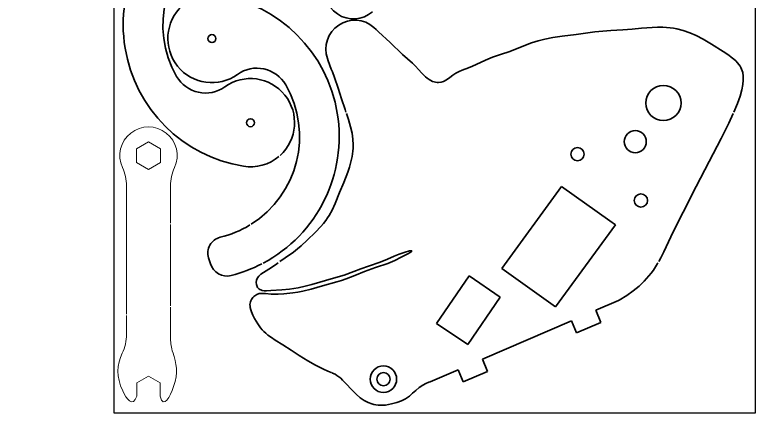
# Model space of a CAD drawing. Extents: x 577 to 745, y 240 to 419.
# Drawn here: x 577.5 to 745.4, y 240.3 to 330.6 of the extents above; entities that cross this region are included whole.
import ezdxf

# ---------------------------------------------------------------- set-up
doc = ezdxf.new("R2010")
doc.units = 0

# ---------------------------------------------------------------- blocks, each defined once
blk = doc.blocks.new('4')
at = {"color": 7, "lineweight": 35, "ltscale": 0.017432}
blk.add_line((208.79, 291.88), (208.28, 292.36), dxfattribs=at)
at = {"color": 7, "lineweight": 35, "ltscale": 0.061}
blk.add_line((268.98, 292.16), (271.41, 292.35), dxfattribs=at)
at = {"color": 7, "lineweight": 35, "ltscale": 0.03057}
blk.add_line((271.41, 292.35), (272.63, 292.4), dxfattribs=at)
at = {"color": 7, "lineweight": 35, "ltscale": 0.030609}
blk.add_line((272.63, 292.4), (273.85, 292.39), dxfattribs=at)
at = {"color": 7, "lineweight": 35, "ltscale": 0.020671}
blk.add_line((273.85, 292.39), (274.68, 292.34), dxfattribs=at)
at = {"color": 7, "lineweight": 35, "ltscale": 0.020693}
blk.add_line((274.68, 292.34), (275.5, 292.26), dxfattribs=at)
at = {"color": 7, "lineweight": 35, "ltscale": 0.019293}
blk.add_line((275.5, 292.26), (276.27, 292.15), dxfattribs=at)
at = {"color": 7, "lineweight": 35, "ltscale": 0.018829}
blk.add_line((208.79, 291.88), (209.33, 291.36), dxfattribs=at)
at = {"color": 7, "lineweight": 35, "ltscale": 0.090054}
blk.add_line((209.33, 291.36), (211.97, 288.91), dxfattribs=at)
at = {"color": 7, "lineweight": 35, "ltscale": 0.078462}
blk.add_line((251.03, 290.4), (254.15, 290.76), dxfattribs=at)
at = {"color": 7, "lineweight": 35, "ltscale": 0.107261}
blk.add_line((254.15, 290.76), (258.4, 291.32), dxfattribs=at)
at = {"color": 7, "lineweight": 35, "ltscale": 0.045599}
blk.add_line((258.4, 291.32), (260.21, 291.54), dxfattribs=at)
at = {"color": 7, "lineweight": 35, "ltscale": 0.045597}
blk.add_line((260.21, 291.54), (262.03, 291.69), dxfattribs=at)
at = {"color": 7, "lineweight": 35, "ltscale": 0.068765}
blk.add_line((262.03, 291.69), (264.78, 291.84), dxfattribs=at)
at = {"color": 7, "lineweight": 35, "ltscale": 0.05264}
blk.add_line((264.78, 291.84), (266.88, 291.97), dxfattribs=at)
at = {"color": 7, "lineweight": 35, "ltscale": 0.052643}
blk.add_line((266.88, 291.97), (268.98, 292.16), dxfattribs=at)
at = {"color": 7, "lineweight": 35, "ltscale": 0.019322}
blk.add_line((276.27, 292.15), (277.03, 292.01), dxfattribs=at)
at = {"color": 7, "lineweight": 35, "ltscale": 0.037843}
blk.add_line((277.03, 292.01), (278.49, 291.63), dxfattribs=at)
at = {"color": 7, "lineweight": 35, "ltscale": 0.038405}
blk.add_line((278.49, 291.63), (279.95, 291.13), dxfattribs=at)
at = {"color": 7, "lineweight": 35, "ltscale": 0.040368}
blk.add_line((279.95, 291.13), (281.43, 290.49), dxfattribs=at)
at = {"color": 7, "lineweight": 35, "ltscale": 0.098143}
blk.add_line((211.97, 288.91), (214.82, 286.21), dxfattribs=at)
at = {"color": 7, "lineweight": 35, "ltscale": 0.039054}
blk.add_line((244.08, 288.84), (245.57, 289.32), dxfattribs=at)
at = {"color": 7, "lineweight": 35, "ltscale": 0.03907}
blk.add_line((245.57, 289.32), (247.08, 289.73), dxfattribs=at)
at = {"color": 7, "lineweight": 35, "ltscale": 0.046937}
blk.add_line((247.08, 289.73), (248.92, 290.1), dxfattribs=at)
at = {"color": 7, "lineweight": 35, "ltscale": 0.053306}
blk.add_line((248.92, 290.1), (251.03, 290.4), dxfattribs=at)
at = {"color": 7, "lineweight": 35, "ltscale": 0.044594}
blk.add_line((281.43, 290.49), (283.01, 289.67), dxfattribs=at)
at = {"color": 7, "lineweight": 35, "ltscale": 0.053445}
blk.add_line((283.01, 289.67), (284.86, 288.59), dxfattribs=at)
at = {"color": 7, "lineweight": 35, "ltscale": 0.054766}
blk.add_line((239.12, 286.92), (241.17, 287.71), dxfattribs=at)
at = {"color": 7, "lineweight": 35, "ltscale": 0.078192}
blk.add_line((241.17, 287.71), (244.08, 288.84), dxfattribs=at)
at = {"color": 7, "lineweight": 35, "ltscale": 0.079845}
blk.add_line((284.86, 288.59), (287.56, 286.89), dxfattribs=at)
at = {"color": 7, "lineweight": 35, "ltscale": 0.073893}
blk.add_line((214.82, 286.21), (217.02, 284.23), dxfattribs=at)
at = {"color": 7, "lineweight": 35, "ltscale": 0.042526}
blk.add_line((233.59, 284.96), (235.17, 285.58), dxfattribs=at)
at = {"color": 7, "lineweight": 35, "ltscale": 0.049569}
blk.add_line((235.17, 285.58), (237.05, 286.21), dxfattribs=at)
at = {"color": 7, "lineweight": 35, "ltscale": 0.054741}
blk.add_line((237.05, 286.21), (239.12, 286.92), dxfattribs=at)
at = {"color": 7, "lineweight": 35, "ltscale": 0.036853}
blk.add_line((287.56, 286.89), (288.78, 286.06), dxfattribs=at)
at = {"color": 7, "lineweight": 35, "ltscale": 0.01867}
blk.add_line((288.78, 286.06), (289.38, 285.62), dxfattribs=at)
at = {"color": 7, "lineweight": 35, "ltscale": 0.018662}
blk.add_line((289.38, 285.62), (289.96, 285.15), dxfattribs=at)
at = {"color": 7, "lineweight": 35, "ltscale": 0.014268}
blk.add_line((197.77, 285.32), (197.96, 284.78), dxfattribs=at)
at = {"color": 7, "lineweight": 35, "ltscale": 0.050382}
blk.add_line((198.61, 282.87), (197.96, 284.78), dxfattribs=at)
at = {"color": 7, "lineweight": 35, "ltscale": 0.024801}
blk.add_line((217.02, 284.23), (217.73, 283.54), dxfattribs=at)
at = {"color": 7, "lineweight": 35, "ltscale": 0.024301}
blk.add_line((230.64, 283.57), (231.52, 283.97), dxfattribs=at)
at = {"color": 7, "lineweight": 35, "ltscale": 0.05722}
blk.add_line((231.52, 283.97), (233.59, 284.96), dxfattribs=at)
at = {"color": 7, "lineweight": 35, "ltscale": 0.014833}
blk.add_line((289.96, 285.15), (290.4, 284.75), dxfattribs=at)
at = {"color": 7, "lineweight": 35, "ltscale": 0.014644}
blk.add_line((290.4, 284.75), (290.81, 284.33), dxfattribs=at)
at = {"color": 7, "lineweight": 35, "ltscale": 0.011487}
blk.add_line((290.81, 284.33), (291.1, 283.97), dxfattribs=at)
at = {"color": 7, "lineweight": 35, "ltscale": 0.011358}
blk.add_line((291.1, 283.97), (291.35, 283.6), dxfattribs=at)
at = {"color": 7, "lineweight": 35, "ltscale": 0.016534}
blk.add_line((198.87, 282.26), (198.61, 282.87), dxfattribs=at)
at = {"color": 7, "lineweight": 35, "ltscale": 0.032582}
blk.add_line((199.33, 281.04), (198.87, 282.26), dxfattribs=at)
at = {"color": 7, "lineweight": 35, "ltscale": 0.02436}
blk.add_line((217.73, 283.54), (218.4, 282.83), dxfattribs=at)
at = {"color": 7, "lineweight": 35, "ltscale": 0.028273}
blk.add_line((218.4, 282.83), (219.17, 282), dxfattribs=at)
at = {"color": 7, "lineweight": 35, "ltscale": 0.020341}
blk.add_line((226.89, 281.97), (227.61, 282.35), dxfattribs=at)
at = {"color": 7, "lineweight": 35, "ltscale": 0.020089}
blk.add_line((227.61, 282.35), (228.35, 282.67), dxfattribs=at)
at = {"color": 7, "lineweight": 35, "ltscale": 0.037351}
blk.add_line((228.35, 282.67), (229.75, 283.2), dxfattribs=at)
at = {"color": 7, "lineweight": 35, "ltscale": 0.024169}
blk.add_line((229.75, 283.2), (230.64, 283.57), dxfattribs=at)
at = {"color": 7, "lineweight": 35, "ltscale": 0.01011}
blk.add_line((291.35, 283.6), (291.55, 283.25), dxfattribs=at)
at = {"color": 7, "lineweight": 35, "ltscale": 0.010075}
blk.add_line((291.55, 283.25), (291.72, 282.88), dxfattribs=at)
at = {"color": 7, "lineweight": 35, "ltscale": 0.019547}
blk.add_line((291.72, 282.88), (291.96, 282.14), dxfattribs=at)
at = {"color": 7, "lineweight": 35, "ltscale": 0.065034}
blk.add_line((200.16, 278.58), (199.33, 281.04), dxfattribs=at)
at = {"color": 7, "lineweight": 35, "ltscale": 0.029224}
blk.add_line((219.17, 282), (220, 281.18), dxfattribs=at)
at = {"color": 7, "lineweight": 35, "ltscale": 0.01332}
blk.add_line((220, 281.18), (220.41, 280.84), dxfattribs=at)
at = {"color": 7, "lineweight": 35, "ltscale": 0.013494}
blk.add_line((220.41, 280.84), (220.85, 280.53), dxfattribs=at)
at = {"color": 7, "lineweight": 35, "ltscale": 0.010847}
blk.add_line((220.85, 280.53), (221.22, 280.31), dxfattribs=at)
at = {"color": 7, "lineweight": 35, "ltscale": 0.024124}
blk.add_line((224.73, 280.46), (225.51, 281.02), dxfattribs=at)
at = {"color": 7, "lineweight": 35, "ltscale": 0.021132}
blk.add_line((225.51, 281.02), (226.2, 281.52), dxfattribs=at)
at = {"color": 7, "lineweight": 35, "ltscale": 0.02077}
blk.add_line((226.2, 281.52), (226.89, 281.97), dxfattribs=at)
at = {"color": 7, "lineweight": 35, "ltscale": 0.020431}
blk.add_line((291.96, 282.14), (292.09, 281.33), dxfattribs=at)
at = {"color": 7, "lineweight": 35, "ltscale": 0.010743}
blk.add_line((221.22, 280.31), (221.61, 280.12), dxfattribs=at)
at = {"color": 7, "lineweight": 35, "ltscale": 0.009187}
blk.add_line((221.61, 280.12), (221.96, 280), dxfattribs=at)
at = {"color": 7, "lineweight": 35, "ltscale": 0.008999}
blk.add_line((221.96, 280), (222.3, 279.91), dxfattribs=at)
at = {"color": 7, "lineweight": 35, "ltscale": 0.007986}
blk.add_line((222.3, 279.91), (222.62, 279.86), dxfattribs=at)
at = {"color": 7, "lineweight": 35, "ltscale": 0.007851}
blk.add_line((222.62, 279.86), (222.93, 279.85), dxfattribs=at)
at = {"color": 7, "lineweight": 35, "ltscale": 0.014779}
blk.add_line((222.93, 279.85), (223.52, 279.92), dxfattribs=at)
at = {"color": 7, "lineweight": 35, "ltscale": 0.015331}
blk.add_line((223.52, 279.92), (224.1, 280.12), dxfattribs=at)
at = {"color": 7, "lineweight": 35, "ltscale": 0.017837}
blk.add_line((224.1, 280.12), (224.73, 280.46), dxfattribs=at)
at = {"color": 7, "lineweight": 35, "ltscale": 0.030651}
blk.add_line((292, 279.4), (291.75, 278.2), dxfattribs=at)
at = {"color": 7, "lineweight": 35, "ltscale": 0.025889}
blk.add_line((292.1, 280.43), (292, 279.4), dxfattribs=at)
at = {"color": 7, "lineweight": 35, "ltscale": 0.063439}
blk.add_line((200.93, 276.16), (200.16, 278.58), dxfattribs=at)
at = {"color": 7, "lineweight": 35, "ltscale": 0.036776}
blk.add_line((291.75, 278.2), (291.35, 276.78), dxfattribs=at)
at = {"color": 7, "lineweight": 35, "ltscale": 0.063363}
blk.add_line((201.75, 273.76), (200.93, 276.16), dxfattribs=at)
at = {"color": 7, "lineweight": 35, "ltscale": 0.044181}
blk.add_line((291.35, 276.78), (290.76, 275.11), dxfattribs=at)
at = {"color": 7, "lineweight": 35, "ltscale": 0.053899}
blk.add_line((290.76, 275.11), (289.93, 273.12), dxfattribs=at)
at = {"color": 7, "lineweight": 35, "ltscale": 0.05986}
for p, q in [((201.96, 273.13), (201.75, 273.76)), ((202.52, 271.49), (202.07, 272.83))]:
    blk.add_line(p, q, dxfattribs=at)
at = {"color": 7, "lineweight": 35, "ltscale": 0.068705}
blk.add_line((289.8, 272.83), (288.78, 270.63), dxfattribs=at)
at = {"color": 7, "lineweight": 35, "ltscale": 0.043352}
blk.add_line((203.01, 269.83), (202.52, 271.49), dxfattribs=at)
at = {"color": 7, "lineweight": 35, "ltscale": 0.097481}
blk.add_line((288.78, 270.63), (287.04, 267.14), dxfattribs=at)
at = {"color": 7, "lineweight": 35, "ltscale": 0.036938}
blk.add_line((203.34, 268.39), (203.01, 269.83), dxfattribs=at)
at = {"color": 7, "lineweight": 35, "ltscale": 0.033977}
blk.add_line((203.52, 267.04), (203.34, 268.39), dxfattribs=at)
at = {"color": 7, "lineweight": 35, "ltscale": 0.145761}
blk.add_line((287.04, 267.14), (284.34, 261.97), dxfattribs=at)
at = {"color": 7, "lineweight": 35, "ltscale": 0.033257}
blk.add_line((203.58, 265.71), (203.52, 267.04), dxfattribs=at)
at = {"color": 7, "lineweight": 35, "ltscale": 0.017354}
blk.add_line((203.56, 265.02), (203.58, 265.71), dxfattribs=at)
at = {"color": 7, "lineweight": 35, "ltscale": 0.031011}
blk.add_line((203.33, 263.1), (203.51, 264.33), dxfattribs=at)
at = {"color": 7, "lineweight": 35, "ltscale": 0.017373}
blk.add_line((203.51, 264.33), (203.56, 265.02), dxfattribs=at)
at = {"color": 7, "lineweight": 35, "ltscale": 0.031052}
blk.add_line((203.07, 261.89), (203.33, 263.1), dxfattribs=at)
at = {"color": 7, "lineweight": 35, "ltscale": 0.03095}
blk.add_line((202.35, 259.51), (202.74, 260.69), dxfattribs=at)
at = {"color": 7, "lineweight": 35, "ltscale": 0.031027}
blk.add_line((202.74, 260.69), (203.07, 261.89), dxfattribs=at)
at = {"color": 7, "lineweight": 35, "ltscale": 0.160944}
blk.add_line((284.34, 261.97), (281.38, 256.26), dxfattribs=at)
at = {"color": 7, "lineweight": 35, "ltscale": 0.061658}
blk.add_line((201.48, 257.21), (202.35, 259.51), dxfattribs=at)
at = {"color": 7, "lineweight": 35, "ltscale": 0.061659}
blk.add_line((200.53, 254.93), (201.48, 257.21), dxfattribs=at)
at = {"color": 7, "lineweight": 35}
for p, q in [((237.3, 237.74), (250.86, 256.31)), ((263.09, 247.63), (249.53, 229.05)), ((232.9, 217.15), (253.1, 225.85))]:
    blk.add_line(p, q, dxfattribs=at)
at = {"color": 7, "lineweight": 35, "ltscale": 0.337108}
blk.add_line((250.86, 256.31), (261.85, 248.5), dxfattribs=at)
at = {"color": 7, "lineweight": 35, "ltscale": 0.161702}
blk.add_line((281.38, 256.26), (278.46, 250.48), dxfattribs=at)
at = {"color": 7, "lineweight": 35, "ltscale": 0.067766}
blk.add_line((199.49, 252.43), (200.53, 254.93), dxfattribs=at)
at = {"color": 7, "lineweight": 35, "ltscale": 0.040764}
blk.add_line((198.81, 250.94), (199.49, 252.43), dxfattribs=at)
at = {"color": 7, "lineweight": 35, "ltscale": 0.034025}
blk.add_line((198.16, 249.75), (198.81, 250.94), dxfattribs=at)
at = {"color": 7, "lineweight": 35, "ltscale": 0.125402}
blk.add_line((278.46, 250.48), (276.2, 246), dxfattribs=at)
at = {"color": 7, "lineweight": 35, "ltscale": 0.021924}
blk.add_line((196.86, 247.92), (197.4, 248.61), dxfattribs=at)
at = {"color": 7, "lineweight": 35, "ltscale": 0.017158}
blk.add_line((197.4, 248.61), (197.79, 249.17), dxfattribs=at)
at = {"color": 7, "lineweight": 35, "ltscale": 0.017165}
blk.add_line((197.79, 249.17), (198.16, 249.75), dxfattribs=at)
at = {"color": 7, "lineweight": 35, "ltscale": 0.044347}
blk.add_line((195.06, 245.97), (196.28, 247.25), dxfattribs=at)
at = {"color": 7, "lineweight": 35, "ltscale": 0.022031}
blk.add_line((196.28, 247.25), (196.86, 247.92), dxfattribs=at)
at = {"color": 7, "lineweight": 35, "ltscale": 0.037925}
blk.add_line((261.85, 248.5), (263.09, 247.63), dxfattribs=at)
at = {"color": 7, "lineweight": 35, "ltscale": 0.065807}
blk.add_line((193.19, 244.11), (195.06, 245.97), dxfattribs=at)
at = {"color": 7, "lineweight": 35, "ltscale": 0.12555}
blk.add_line((276.2, 246), (274.05, 241.47), dxfattribs=at)
at = {"color": 7, "lineweight": 35, "ltscale": 0.046318}
blk.add_line((191.83, 242.85), (193.19, 244.11), dxfattribs=at)
at = {"color": 7, "lineweight": 35, "ltscale": 0.028312}
blk.add_line((190.06, 241.44), (190.96, 242.13), dxfattribs=at)
at = {"color": 7, "lineweight": 35, "ltscale": 0.028279}
blk.add_line((190.96, 242.13), (191.83, 242.85), dxfattribs=at)
at = {"color": 7, "lineweight": 35, "ltscale": 0.057099}
blk.add_line((188.2, 240.12), (190.06, 241.44), dxfattribs=at)
at = {"color": 7, "lineweight": 35, "ltscale": 0.041678}
blk.add_line((212.92, 240.5), (211.41, 239.79), dxfattribs=at)
at = {"color": 7, "lineweight": 35, "ltscale": 0.030906}
blk.add_line((214.05, 240.98), (212.92, 240.5), dxfattribs=at)
at = {"color": 7, "lineweight": 35, "ltscale": 0.040458}
blk.add_line((213.01, 239.53), (214.47, 240.24), dxfattribs=at)
at = {"color": 7, "lineweight": 35, "ltscale": 0.036035}
blk.add_line((215.42, 241.44), (214.05, 240.98), dxfattribs=at)
at = {"color": 7, "lineweight": 35, "ltscale": 0.043245}
blk.add_line((214.47, 240.24), (216.01, 241.03), dxfattribs=at)
at = {"color": 7, "lineweight": 35, "ltscale": 0.024538}
blk.add_line((216.37, 241.68), (215.42, 241.44), dxfattribs=at)
at = {"color": 7, "lineweight": 35, "ltscale": 0.015849}
blk.add_line((216.01, 241.03), (216.55, 241.36), dxfattribs=at)
at = {"color": 7, "lineweight": 35, "ltscale": 0.010184}
blk.add_line((216.78, 241.73), (216.37, 241.68), dxfattribs=at)
at = {"color": 7, "lineweight": 35, "ltscale": 0.009624}
blk.add_line((216.55, 241.36), (216.86, 241.59), dxfattribs=at)
at = {"color": 7, "lineweight": 35, "ltscale": 0.002163}
blk.add_line((216.86, 241.72), (216.78, 241.73), dxfattribs=at)
at = {"color": 7, "lineweight": 35, "ltscale": 0.000675322}
blk.add_line((216.89, 241.7), (216.86, 241.72), dxfattribs=at)
at = {"color": 7, "lineweight": 35, "ltscale": 0.001259}
blk.add_line((216.86, 241.59), (216.89, 241.63), dxfattribs=at)
at = {"color": 7, "lineweight": 35, "ltscale": 0.000282779}
blk.add_line((216.89, 241.69), (216.89, 241.7), dxfattribs=at)
at = {"color": 7, "lineweight": 35, "ltscale": 0.000266872}
blk.add_line((216.9, 241.68), (216.89, 241.69), dxfattribs=at)
at = {"color": 7, "lineweight": 35, "ltscale": 0.000805001}
blk.add_line((216.89, 241.63), (216.9, 241.66), dxfattribs=at)
at = {"color": 7, "lineweight": 35, "ltscale": 0.000273682}
blk.add_line((216.9, 241.67), (216.9, 241.68), dxfattribs=at)
at = {"color": 7, "lineweight": 35, "ltscale": 0.000300331}
blk.add_line((216.9, 241.66), (216.9, 241.67), dxfattribs=at)
at = {"color": 7, "lineweight": 35, "ltscale": 0.037287}
blk.add_line((274.05, 241.47), (273.38, 240.13), dxfattribs=at)
at = {"color": 7, "lineweight": 35, "ltscale": 0.043769}
blk.add_line((184.48, 237.54), (185.94, 238.51), dxfattribs=at)
at = {"color": 7, "lineweight": 35, "ltscale": 0.069418}
for p, q in [((185.94, 238.51), (186.56, 238.96)), ((186.98, 239.26), (188.2, 240.12))]:
    blk.add_line(p, q, dxfattribs=at)
at = {"color": 7, "lineweight": 35, "ltscale": 0.071634}
blk.add_line((209.75, 239.17), (207.04, 238.24), dxfattribs=at)
at = {"color": 7, "lineweight": 35, "ltscale": 0.074585}
blk.add_line((208.64, 237.9), (211.46, 238.86), dxfattribs=at)
at = {"color": 7, "lineweight": 35, "ltscale": 0.044229}
blk.add_line((211.41, 239.79), (209.75, 239.17), dxfattribs=at)
at = {"color": 7, "lineweight": 35, "ltscale": 0.042266}
blk.add_line((211.46, 238.86), (213.01, 239.53), dxfattribs=at)
at = {"color": 7, "lineweight": 35, "ltscale": 0.022605}
blk.add_line((272.66, 238.83), (272.19, 238.06), dxfattribs=at)
at = {"color": 7, "lineweight": 35, "ltscale": 0.037234}
for p, q in [((272.73, 238.96), (272.66, 238.83)), ((273.38, 240.13), (272.9, 239.26))]:
    blk.add_line(p, q, dxfattribs=at)
at = {"color": 7, "lineweight": 35, "ltscale": 0.035103}
blk.add_line((183.28, 236.81), (184.48, 237.54), dxfattribs=at)
at = {"color": 7, "lineweight": 35, "ltscale": 0.059374}
blk.add_line((203.75, 237.04), (201.52, 236.23), dxfattribs=at)
at = {"color": 7, "lineweight": 35, "ltscale": 0.041479}
blk.add_line((205.31, 237.63), (203.75, 237.04), dxfattribs=at)
at = {"color": 7, "lineweight": 35, "ltscale": 0.059442}
blk.add_line((203.95, 236.13), (206.15, 237.02), dxfattribs=at)
at = {"color": 7, "lineweight": 35, "ltscale": 0.045934}
blk.add_line((207.04, 238.24), (205.31, 237.63), dxfattribs=at)
at = {"color": 7, "lineweight": 35, "ltscale": 0.065882}
blk.add_line((206.15, 237.02), (208.64, 237.9), dxfattribs=at)
at = {"color": 7, "lineweight": 35, "ltscale": 0.375033}
blk.add_line((249.53, 229.05), (237.3, 237.74), dxfattribs=at)
at = {"color": 7, "lineweight": 35, "ltscale": 0.020232}
blk.add_line((271.69, 237.31), (271.21, 236.66), dxfattribs=at)
at = {"color": 7, "lineweight": 35, "ltscale": 0.022601}
blk.add_line((272.19, 238.06), (271.69, 237.31), dxfattribs=at)
at = {"color": 7, "lineweight": 35, "ltscale": 0.013201}
blk.add_line((181.69, 235.07), (181.89, 235.56), dxfattribs=at)
at = {"color": 7, "lineweight": 35, "ltscale": 0.013391}
blk.add_line((181.89, 235.56), (182.21, 235.99), dxfattribs=at)
at = {"color": 7, "lineweight": 35, "ltscale": 0.014843}
blk.add_line((182.21, 235.99), (182.65, 236.39), dxfattribs=at)
at = {"color": 7, "lineweight": 35, "ltscale": 0.018988}
blk.add_line((182.65, 236.39), (183.28, 236.81), dxfattribs=at)
at = {"color": 7, "lineweight": 35, "ltscale": 0.127571}
blk.add_line((199.15, 235.48), (194.24, 234.08), dxfattribs=at)
at = {"color": 7, "lineweight": 35, "ltscale": 0.062379}
blk.add_line((201.52, 236.23), (199.15, 235.48), dxfattribs=at)
at = {"color": 7, "lineweight": 35, "ltscale": 0.027223}
blk.add_line((200.95, 234.99), (201.97, 235.35), dxfattribs=at)
at = {"color": 7, "lineweight": 35, "ltscale": 0.053077}
blk.add_line((201.97, 235.35), (203.95, 236.13), dxfattribs=at)
at = {"color": 7, "lineweight": 35, "ltscale": 0.327167}
blk.add_line((229.92, 236.03), (222.53, 225.23), dxfattribs=at)
at = {"color": 7, "lineweight": 35, "ltscale": 0.212489}
blk.add_line((236.94, 231.22), (229.92, 236.03), dxfattribs=at)
at = {"color": 7, "lineweight": 35, "ltscale": 0.039612}
blk.add_line((270.7, 236.02), (269.64, 234.85), dxfattribs=at)
at = {"color": 7, "lineweight": 35, "ltscale": 0.020255}
blk.add_line((271.21, 236.66), (270.7, 236.02), dxfattribs=at)
at = {"color": 7, "lineweight": 35, "ltscale": 0.013238}
blk.add_line((181.6, 234.55), (181.69, 235.07), dxfattribs=at)
at = {"color": 7, "lineweight": 35, "ltscale": 0.012668}
blk.add_line((181.64, 234.04), (181.6, 234.55), dxfattribs=at)
at = {"color": 7, "lineweight": 35, "ltscale": 0.011688}
blk.add_line((181.79, 233.6), (181.64, 234.04), dxfattribs=at)
at = {"color": 7, "lineweight": 35, "ltscale": 0.005607}
blk.add_line((181.91, 233.41), (181.79, 233.6), dxfattribs=at)
at = {"color": 7, "lineweight": 35, "ltscale": 0.04088}
blk.add_line((192.7, 233.69), (191.1, 233.35), dxfattribs=at)
at = {"color": 7, "lineweight": 35, "ltscale": 0.039677}
blk.add_line((194.24, 234.08), (192.7, 233.69), dxfattribs=at)
at = {"color": 7, "lineweight": 35, "ltscale": 0.06735}
blk.add_line((194.03, 233.05), (196.63, 233.78), dxfattribs=at)
at = {"color": 7, "lineweight": 35, "ltscale": 0.085034}
blk.add_line((196.63, 233.78), (199.91, 234.67), dxfattribs=at)
at = {"color": 7, "lineweight": 35, "ltscale": 0.027174}
blk.add_line((199.91, 234.67), (200.95, 234.99), dxfattribs=at)
at = {"color": 7, "lineweight": 35, "ltscale": 0.042629}
blk.add_line((268.46, 233.73), (267.14, 232.66), dxfattribs=at)
at = {"color": 7, "lineweight": 35, "ltscale": 0.040514}
blk.add_line((269.64, 234.85), (268.46, 233.73), dxfattribs=at)
at = {"color": 7, "lineweight": 35, "ltscale": 0.01408}
blk.add_line((181.25, 231.54), (181.74, 231.82), dxfattribs=at)
at = {"color": 7, "lineweight": 35, "ltscale": 0.014515}
blk.add_line((181.74, 231.82), (182.29, 232), dxfattribs=at)
at = {"color": 7, "lineweight": 35, "ltscale": 0.005532}
blk.add_line((182.05, 233.24), (181.91, 233.41), dxfattribs=at)
at = {"color": 7, "lineweight": 35, "ltscale": 0.00582}
blk.add_line((182.22, 233.08), (182.05, 233.24), dxfattribs=at)
at = {"color": 7, "lineweight": 35, "ltscale": 0.00588}
blk.add_line((182.42, 232.95), (182.22, 233.08), dxfattribs=at)
at = {"color": 7, "lineweight": 35, "ltscale": 0.016179}
blk.add_line((182.29, 232), (182.93, 232.07), dxfattribs=at)
at = {"color": 7, "lineweight": 35, "ltscale": 0.006962}
blk.add_line((182.67, 232.84), (182.42, 232.95), dxfattribs=at)
at = {"color": 7, "lineweight": 35, "ltscale": 0.007191}
blk.add_line((182.95, 232.75), (182.67, 232.84), dxfattribs=at)
at = {"color": 7, "lineweight": 35, "ltscale": 0.019945}
blk.add_line((182.93, 232.07), (183.73, 232.05), dxfattribs=at)
at = {"color": 7, "lineweight": 35, "ltscale": 0.011964}
blk.add_line((183.42, 232.67), (182.95, 232.75), dxfattribs=at)
at = {"color": 7, "lineweight": 35, "ltscale": 0.012397}
blk.add_line((183.92, 232.65), (183.42, 232.67), dxfattribs=at)
at = {"color": 7, "lineweight": 35, "ltscale": 0.030945}
blk.add_line((183.73, 232.05), (184.96, 231.92), dxfattribs=at)
at = {"color": 7, "lineweight": 35, "ltscale": 0.024829}
blk.add_line((184.91, 232.7), (183.92, 232.65), dxfattribs=at)
at = {"color": 7, "lineweight": 35, "ltscale": 0.062041}
blk.add_line((187.38, 232.9), (184.91, 232.7), dxfattribs=at)
at = {"color": 7, "lineweight": 35, "ltscale": 0.020158}
blk.add_line((184.96, 231.92), (185.77, 231.87), dxfattribs=at)
at = {"color": 7, "lineweight": 35, "ltscale": 0.01973}
blk.add_line((185.77, 231.87), (186.56, 231.86), dxfattribs=at)
at = {"color": 7, "lineweight": 35, "ltscale": 0.032893}
blk.add_line((186.56, 231.86), (187.87, 231.95), dxfattribs=at)
at = {"color": 7, "lineweight": 35, "ltscale": 0.045038}
blk.add_line((189.18, 233.05), (187.38, 232.9), dxfattribs=at)
at = {"color": 7, "lineweight": 35, "ltscale": 0.051675}
blk.add_line((187.87, 231.95), (189.92, 232.19), dxfattribs=at)
at = {"color": 7, "lineweight": 35, "ltscale": 0.024072}
blk.add_line((190.13, 233.18), (189.18, 233.05), dxfattribs=at)
at = {"color": 7, "lineweight": 35, "ltscale": 0.028204}
blk.add_line((189.92, 232.19), (191.04, 232.37), dxfattribs=at)
at = {"color": 7, "lineweight": 35, "ltscale": 0.024604}
blk.add_line((191.1, 233.35), (190.13, 233.18), dxfattribs=at)
at = {"color": 7, "lineweight": 35, "ltscale": 0.028104}
blk.add_line((191.04, 232.37), (192.14, 232.58), dxfattribs=at)
at = {"color": 7, "lineweight": 35, "ltscale": 0.048737}
blk.add_line((192.14, 232.58), (194.03, 233.05), dxfattribs=at)
at = {"color": 7, "lineweight": 35, "ltscale": 0.045831}
blk.add_line((267.14, 232.66), (265.64, 231.6), dxfattribs=at)
at = {"color": 7, "lineweight": 35, "ltscale": 0.007656}
blk.add_line((180.22, 229.82), (180.28, 230.12), dxfattribs=at)
at = {"color": 7, "lineweight": 35, "ltscale": 0.007353}
blk.add_line((180.28, 230.12), (180.38, 230.4), dxfattribs=at)
at = {"color": 7, "lineweight": 35, "ltscale": 0.007392}
blk.add_line((180.38, 230.4), (180.5, 230.67), dxfattribs=at)
at = {"color": 7, "lineweight": 35, "ltscale": 0.007332}
blk.add_line((180.5, 230.67), (180.65, 230.92), dxfattribs=at)
at = {"color": 7, "lineweight": 35, "ltscale": 0.00732}
blk.add_line((180.65, 230.92), (180.83, 231.15), dxfattribs=at)
at = {"color": 7, "lineweight": 35, "ltscale": 0.007215}
blk.add_line((180.83, 231.15), (181.03, 231.36), dxfattribs=at)
at = {"color": 7, "lineweight": 35, "ltscale": 0.00716}
blk.add_line((181.03, 231.36), (181.25, 231.54), dxfattribs=at)
at = {"color": 7, "lineweight": 35, "ltscale": 0.325}
blk.add_line((229.59, 220.5), (236.94, 231.22), dxfattribs=at)
at = {"color": 7, "lineweight": 35, "ltscale": 0.141253}
blk.add_line((258.61, 228.23), (263.8, 230.47), dxfattribs=at)
at = {"color": 7, "lineweight": 35, "ltscale": 0.003688}
blk.add_line((263.93, 230.54), (263.8, 230.47), dxfattribs=at)
at = {"color": 7, "lineweight": 35, "ltscale": 0.050359}
blk.add_line((265.64, 231.6), (263.93, 230.54), dxfattribs=at)
at = {"color": 7, "lineweight": 35, "ltscale": 0.007625}
blk.add_line((180.19, 229.52), (180.22, 229.82), dxfattribs=at)
at = {"color": 7, "lineweight": 35, "ltscale": 0.008649}
blk.add_line((180.2, 229.17), (180.19, 229.52), dxfattribs=at)
at = {"color": 7, "lineweight": 35, "ltscale": 0.00869}
blk.add_line((180.24, 228.83), (180.2, 229.17), dxfattribs=at)
at = {"color": 7, "lineweight": 35, "ltscale": 0.011999}
blk.add_line((180.35, 228.36), (180.24, 228.83), dxfattribs=at)
at = {"color": 7, "lineweight": 35, "ltscale": 0.012138}
blk.add_line((180.51, 227.9), (180.35, 228.36), dxfattribs=at)
at = {"color": 7, "lineweight": 35, "ltscale": 0.021141}
blk.add_line((180.85, 227.13), (180.51, 227.9), dxfattribs=at)
at = {"color": 7, "lineweight": 35, "ltscale": 0.021012}
blk.add_line((181.23, 226.38), (180.85, 227.13), dxfattribs=at)
at = {"color": 7, "lineweight": 35, "ltscale": 0.075}
for p, q in [((259.8, 225.47), (258.61, 228.23)), ((253.1, 225.85), (254.29, 223.1)), ((232.9, 217.15), (234.09, 214.39)), ((228.58, 212.02), (227.39, 214.77))]:
    blk.add_line(p, q, dxfattribs=at)
at = {"color": 7, "lineweight": 35, "ltscale": 0.035148}
blk.add_line((181.95, 225.16), (181.23, 226.38), dxfattribs=at)
at = {"color": 7, "lineweight": 35, "ltscale": 0.028132}
blk.add_line((182.6, 224.25), (181.95, 225.16), dxfattribs=at)
at = {"color": 7, "lineweight": 35, "ltscale": 0.2125}
blk.add_line((222.53, 225.23), (229.59, 220.5), dxfattribs=at)
at = {"color": 7, "lineweight": 35, "ltscale": 0.15}
for p, q in [((254.29, 223.1), (259.8, 225.47)), ((234.09, 214.39), (228.58, 212.02))]:
    blk.add_line(p, q, dxfattribs=at)
at = {"color": 7, "lineweight": 35, "ltscale": 0.013512}
blk.add_line((182.94, 223.83), (182.6, 224.25), dxfattribs=at)
at = {"color": 7, "lineweight": 35, "ltscale": 0.013556}
blk.add_line((183.31, 223.44), (182.94, 223.83), dxfattribs=at)
at = {"color": 7, "lineweight": 35, "ltscale": 0.015476}
blk.add_line((183.77, 223.01), (183.31, 223.44), dxfattribs=at)
at = {"color": 7, "lineweight": 35, "ltscale": 0.01571}
blk.add_line((184.25, 222.61), (183.77, 223.01), dxfattribs=at)
at = {"color": 7, "lineweight": 35, "ltscale": 0.024773}
blk.add_line((185.05, 222.03), (184.25, 222.61), dxfattribs=at)
at = {"color": 7, "lineweight": 35, "ltscale": 0.025258}
blk.add_line((185.9, 221.48), (185.05, 222.03), dxfattribs=at)
at = {"color": 7, "lineweight": 35, "ltscale": 0.050834}
blk.add_line((187.63, 220.42), (185.9, 221.48), dxfattribs=at)
at = {"color": 7, "lineweight": 35, "ltscale": 0.056333}
blk.add_line((189.54, 219.21), (187.63, 220.42), dxfattribs=at)
at = {"color": 7, "lineweight": 35, "ltscale": 0.054716}
blk.add_line((191.36, 218.01), (189.54, 219.21), dxfattribs=at)
at = {"color": 7, "lineweight": 35, "ltscale": 0.057039}
blk.add_line((193.29, 216.78), (191.36, 218.01), dxfattribs=at)
at = {"color": 7, "lineweight": 35, "ltscale": 0.050851}
blk.add_line((195.06, 215.77), (193.29, 216.78), dxfattribs=at)
at = {"color": 7, "lineweight": 35, "ltscale": 0.050673}
blk.add_line((196.87, 214.88), (195.06, 215.77), dxfattribs=at)
at = {"color": 7, "lineweight": 35, "ltscale": 0.026171}
blk.add_line((197.83, 214.46), (196.87, 214.88), dxfattribs=at)
at = {"color": 7, "lineweight": 35, "ltscale": 0.02089}
blk.add_line((198.61, 214.16), (197.83, 214.46), dxfattribs=at)
at = {"color": 7, "lineweight": 35, "ltscale": 0.01602}
blk.add_line((199.49, 213.72), (198.91, 214), dxfattribs=at)
at = {"color": 7, "lineweight": 35, "ltscale": 0.012381}
blk.add_line((199.91, 213.47), (199.49, 213.72), dxfattribs=at)
at = {"color": 7, "lineweight": 35, "ltscale": 0.012361}
blk.add_line((200.32, 213.18), (199.91, 213.47), dxfattribs=at)
at = {"color": 7, "lineweight": 35, "ltscale": 0.172949}
blk.add_line((221.04, 212.03), (227.39, 214.77), dxfattribs=at)
at = {"color": 7, "lineweight": 35, "ltscale": 0.014435}
blk.add_line((200.76, 212.81), (200.32, 213.18), dxfattribs=at)
at = {"color": 7, "lineweight": 35, "ltscale": 0.014489}
blk.add_line((201.19, 212.42), (200.76, 212.81), dxfattribs=at)
at = {"color": 7, "lineweight": 35, "ltscale": 0.029047}
blk.add_line((201.99, 211.58), (201.19, 212.42), dxfattribs=at)
at = {"color": 7, "lineweight": 35, "ltscale": 0.019245}
blk.add_line((220.07, 211.65), (219.39, 211.29), dxfattribs=at)
at = {"color": 7, "lineweight": 35, "ltscale": 0.019527}
blk.add_line((220.79, 211.95), (220.07, 211.65), dxfattribs=at)
at = {"color": 7, "lineweight": 35, "ltscale": 0.006404}
blk.add_line((221.04, 212.03), (220.79, 211.95), dxfattribs=at)
at = {"color": 7, "lineweight": 35, "ltscale": 0.045362}
blk.add_line((203.21, 210.24), (201.99, 211.58), dxfattribs=at)
at = {"color": 7, "lineweight": 35, "ltscale": 0.036443}
blk.add_line((204.25, 209.21), (203.21, 210.24), dxfattribs=at)
at = {"color": 7, "lineweight": 35, "ltscale": 0.023511}
blk.add_line((217.78, 210.05), (217.09, 209.41), dxfattribs=at)
at = {"color": 7, "lineweight": 35, "ltscale": 0.026399}
blk.add_line((218.58, 210.74), (217.78, 210.05), dxfattribs=at)
at = {"color": 7, "lineweight": 35, "ltscale": 0.024518}
blk.add_line((219.39, 211.29), (218.58, 210.74), dxfattribs=at)
at = {"color": 7, "lineweight": 35, "ltscale": 0.031415}
blk.add_line((205.21, 208.4), (204.25, 209.21), dxfattribs=at)
at = {"color": 7, "lineweight": 35, "ltscale": 0.026971}
blk.add_line((206.1, 207.79), (205.21, 208.4), dxfattribs=at)
at = {"color": 7, "lineweight": 35, "ltscale": 0.013597}
blk.add_line((215.93, 208.48), (215.47, 208.19), dxfattribs=at)
at = {"color": 7, "lineweight": 35, "ltscale": 0.013601}
blk.add_line((216.37, 208.8), (215.93, 208.48), dxfattribs=at)
at = {"color": 7, "lineweight": 35, "ltscale": 0.023563}
blk.add_line((217.09, 209.41), (216.37, 208.8), dxfattribs=at)
at = {"color": 7, "lineweight": 35, "ltscale": 0.024413}
blk.add_line((206.96, 207.33), (206.1, 207.79), dxfattribs=at)
at = {"color": 7, "lineweight": 35, "ltscale": 0.023427}
blk.add_line((207.84, 207), (206.96, 207.33), dxfattribs=at)
at = {"color": 7, "lineweight": 35, "ltscale": 0.011808}
for p, q in [((208.29, 206.88), (207.84, 207)), ((208.76, 206.79), (208.29, 206.88))]:
    blk.add_line(p, q, dxfattribs=at)
at = {"color": 7, "lineweight": 35, "ltscale": 0.012592}
blk.add_line((209.26, 206.73), (208.76, 206.79), dxfattribs=at)
at = {"color": 7, "lineweight": 35, "ltscale": 0.012589}
blk.add_line((209.76, 206.7), (209.26, 206.73), dxfattribs=at)
at = {"color": 7, "lineweight": 35, "ltscale": 0.014626}
blk.add_line((210.34, 206.71), (209.76, 206.7), dxfattribs=at)
at = {"color": 7, "lineweight": 35, "ltscale": 0.014632}
blk.add_line((210.93, 206.76), (210.34, 206.71), dxfattribs=at)
at = {"color": 7, "lineweight": 35, "ltscale": 0.016948}
blk.add_line((211.6, 206.86), (210.93, 206.76), dxfattribs=at)
at = {"color": 7, "lineweight": 35, "ltscale": 0.016943}
blk.add_line((212.26, 206.99), (211.6, 206.86), dxfattribs=at)
at = {"color": 7, "lineweight": 35, "ltscale": 0.031767}
blk.add_line((213.49, 207.32), (212.26, 206.99), dxfattribs=at)
at = {"color": 7, "lineweight": 35, "ltscale": 0.028178}
blk.add_line((214.54, 207.72), (213.49, 207.32), dxfattribs=at)
at = {"color": 7, "lineweight": 35, "ltscale": 0.026}
blk.add_line((215.47, 208.19), (214.54, 207.72), dxfattribs=at)
at = {"color": 7, "lineweight": 35}
for centre, radius in [((273.98, 275.22), 4), ((267.58, 266.46), 2.5), ((254.5, 263.63), 1.5), ((268.87, 253.13), 1.5)]:
    blk.add_circle(centre, radius, dxfattribs=at)
at = {"color": 1, "lineweight": 35}
for radius in [3, 1.5]:
    blk.add_circle((210.46, 212.62), radius, dxfattribs=at)
at = {"color": 7, "lineweight": 35}
for centre, radius, start, end in [((203.96, 287.45), 6.55, 48.6512, 198.9937), ((198.31, 213.4), 0.818, 60.1662, 68.308), ((200.3, 216.86), 3.17, 240.1662, 244.1971)]:
    blk.add_arc(centre, radius, start, end, dxfattribs=at)
blk = doc.blocks.new('8')
at = {"color": 7, "linetype": 'Continuous', "lineweight": 15}
for p, q in [((810.77, 265.59), (815.02, 265.59)), ((815.32, 265.59), (844.4, 265.59)), ((799.76, 263.22), (796.72, 263.22)), ((801.28, 260.59), (799.76, 263.22)), ((799.76, 257.96), (801.28, 260.59)), ((796.72, 257.96), (799.76, 257.96)), ((809.78, 255.59), (816.95, 255.59)), ((817.25, 255.59), (835.65, 255.59)), ((835.95, 255.59), (844.4, 255.59))]:
    blk.add_line(p, q, dxfattribs=at)
at = {"lineweight": 0}
for p, q in [((848.14, 260.59), (849.71, 263.3)), ((849.71, 263.3), (852.84, 263.3)), ((852.84, 263.3), (854.41, 260.59)), ((849.71, 257.88), (848.14, 260.59)), ((854.41, 260.59), (852.84, 257.88)), ((852.84, 257.88), (849.71, 257.88))]:
    blk.add_line(p, q, dxfattribs=at)
for centre, radius, start, end in [((851.28, 260.59), 6.5, 245.38, 114.62), ((844.4, 275.59), 10, 270, 294.62), ((844.4, 245.59), 10, 65.38, 90)]:
    blk.add_arc(centre, radius, start, end, dxfattribs=at)
at = {"color": 7, "linetype": 'Continuous', "lineweight": 15}
for centre, start, end in [((810.77, 275.59), 244.4905, 270), ((809.78, 245.59), 90, 108.0655)]:
    blk.add_arc(centre, 10, start, end, dxfattribs=at)
for points, knots in [([(796.72, 263.22), (794.15, 264.19), (799.67, 268.07), (803.89, 267.79), (806.47, 266.57)], [0, 0, 0, 0, 0.3112272, 0.874054, 0.874054, 0.874054, 0.874054]), ([(796.72, 257.96), (793.75, 257.14), (800.87, 253.48), (804.09, 254.25), (806.68, 255.1)], [0, 0, 0, 0, 0.3689542, 0.9029901, 0.9029901, 0.9029901, 0.9029901])]:
    blk.add_open_spline(points, degree=3, knots=knots, dxfattribs=at)
blk = doc.blocks.new('7')
at = {"color": 7, "lineweight": 35, "ltscale": 0.035037}
blk.add_line((845.89, 268.79), (847.1, 268.09), dxfattribs=at)
at = {"color": 7, "lineweight": 35}
for centre in [(812.64, 305.75), (832.03, 297.72)]:
    blk.add_circle(centre, 0.9, dxfattribs=at)
for centre, radius, start, end in [((819.58, 316.46), 32.5, 160.7965, 303.6122), ((819.58, 316.46), 23.5, 165.0144, 252.7447), ((825.09, 287.01), 32.5, 340.7965, 123.6122), ((812.64, 305.75), 10, 123.6122, 173.0295), ((829.83, 302.25), 7.54, 72.7447, 168.4983), ((825.09, 287.01), 23.5, 345.0144, 72.7447), ((832.03, 297.72), 10, 354.9107, 168.4983), ((812.64, 305.75), 10, 174.9107, 348.4983), ((814.85, 301.22), 7.54, 252.7447, 348.4983), ((832.03, 297.72), 10, 303.6122, 353.0295), ((825.09, 287.01), 23.5, 326.4029, 344.2584), ((825.09, 287.01), 32.5, 327.1052, 340.2586), ((847.73, 271.97), 3.68, 146.4029, 240), ((849.07, 271.5), 3.94, 240, 327.1052)]:
    blk.add_arc(centre, radius, start, end, dxfattribs=at)
blk = doc.blocks.new('11')
at = {"color": 7, "lineweight": 35, "ltscale": 0.022543}
blk.add_line((545.88, 284.58), (545.18, 283.36), dxfattribs=at)
blk = doc.blocks.new('111')
at = {"color": 7, "lineweight": 35}
for centre, radius, start, end in [((549.06, 282.74), 3.68, 56.4029, 150), ((564.1, 305.38), 23.5, 236.4029, 254.2584), ((548.59, 281.39), 3.94, 150, 237.1052), ((564.1, 305.38), 32.5, 237.1052, 250.2586)]:
    blk.add_arc(centre, radius, start, end, dxfattribs=at)
at = {"rotation": 90}
blk.add_blockref('7', (880.56, -514.2), dxfattribs=at)
blk.add_blockref('11', (0, 0))

msp = doc.modelspace()

# ---------------------------------------------------------------- linework, layer by layer
at = {"color": 7, "lineweight": 35, "ltscale": 0.035037}
msp.add_line((742.72, 315.79), (742.71, 316.69), dxfattribs=at)
msp.add_lwpolyline([(600.01, 419.24), (745.41, 419.24), (745.41, 240.28), (600.01, 240.28)], close=True)
at = {"color": 7, "lineweight": 35}
msp.add_arc((654.28, 336.21), 6.55, 161.0063, 311.3488, dxfattribs=at)

# ---------------------------------------------------------------- block references
for name, p, rotation in [('111', (458.72, -318.23), 47.14246037936875), ('8', (868.38, -552.61), 90)]:
    msp.add_blockref(name, p, dxfattribs=dict(rotation=rotation))
msp.add_blockref('4', (450.62, 35.37))

doc.saveas('drawing.dxf')
